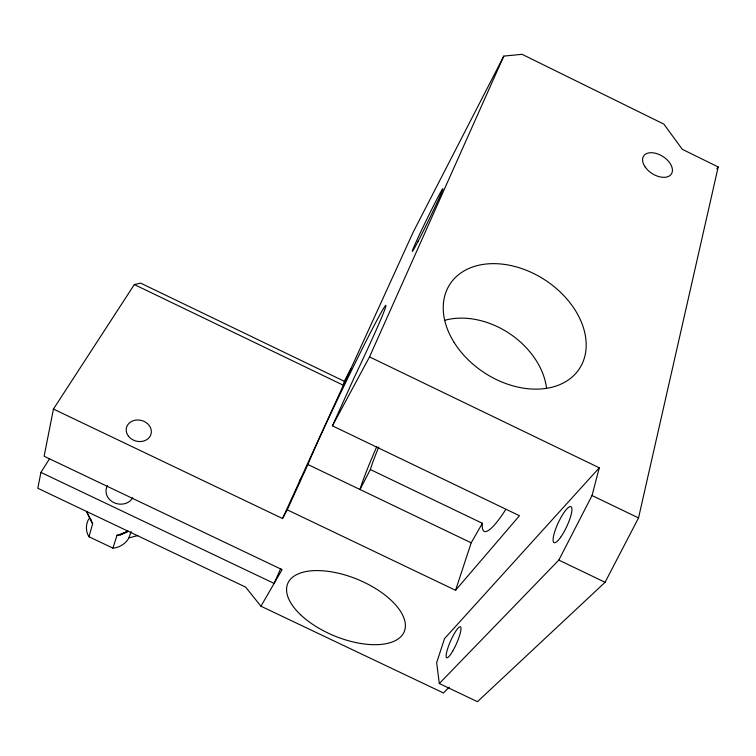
<?xml version="1.0" encoding="UTF-8"?>
<svg xmlns="http://www.w3.org/2000/svg" width="756" height="756" viewBox="0 0 756 756"><rect width="100%" height="100%" fill="white"/><g stroke="black" fill="none" stroke-linecap="round" stroke-linejoin="round"><path stroke-width="1.13" d="M49.461 458.883L40.928 472.405L37.8 488.263L245.634 587.119L260.952 606.217L443.451 692.978L449.196 687.185M134.322 284.549L343.347 385.258L344.311 381.279L140.635 283.131L134.322 284.549L53.44 409.062L44.122 456.246L282.082 569.637L260.952 606.217M282.546 518.522L287.233 509.818L455.566 590.294L519.448 515.724L332.432 425.836L369.523 356.898L599.272 467.813L444.509 638.631L436.656 662.691L439.312 683.537L477.452 701.681L605.074 582.29L638.527 517.936L718.2 166.963L682.309 149.319L663.844 124.097L522.065 54.319L503.798 56.105L413.211 232.111L282.546 518.522L53.44 409.062M439.312 683.537L558.826 560.092L592.043 495.53L599.272 467.813M137.8 535.579L128.917 537.903A22.415 19.873 9.6 0 1 116.122 547.656L112.918 548.128L88.981 536.76L92.629 523.804L86.486 511.415L92.629 523.804M112.918 548.128L117 535.39L128.123 531.222L120.261 534.927L117 535.39M455.566 590.294L471.205 542.817L482.356 523.294A67.775 12.172 -64.5 0 0 505.802 509.421M128.917 537.903L131.081 531.506M280.741 568.474L274.116 583.424L40.928 472.405M369.523 356.898L503.798 56.105M332.432 425.836L353.855 378.321A93.697 2.807 -64.3 0 0 376.847 320.393A93.697 2.807 -64.3 0 0 307.881 464.515L287.233 509.818M378.794 447.032A67.964 5.283 -64.4 0 0 370.364 469.542L359.988 489.501A93.574 7.276 -64.4 0 1 376.705 446.787M344.311 381.279L350.841 368.834M299.367 481.156L300.954 478.189M716.773 168.834L718.2 166.963M125.581 532.744L127.358 531.402M120.261 534.927L128.123 531.222M307.881 464.515L471.205 542.817M370.364 469.542L482.356 523.294M558.826 560.092L605.074 582.29M592.043 495.53L638.527 517.936M88.981 536.76L87.554 534.086A22.415 19.873 9.6 0 1 88.839 518.852M90.729 518.994L91.174 521.092M444.471 320.364A72.916 54.602 33.6 0 1 546.579 388.386M132.735 497.769A14.118 12.266 11.6 0 1 113.91 502.617A14.118 12.266 11.6 0 1 107.475 485.739M300.529 614.704A63.022 30.523 22.4 0 0 401.871 635.579A63.022 30.523 22.4 0 0 335.579 572.604A63.022 30.523 22.4 0 0 300.529 614.704M454.186 342.544A77.31 55.424 33.1 0 0 577.924 370.818A77.31 55.424 33.1 0 0 512.039 265.8A77.31 55.424 33.1 0 0 454.186 342.544M128.444 436.184A12.691 10.66 14 0 0 150.16 436.146A12.691 10.66 14 0 0 137.705 419.986A12.691 10.66 14 0 0 128.444 436.184M645.227 167.085A16.537 10.083 32.7 0 0 671.026 174.504A16.537 10.083 32.7 0 0 656.265 153.468A16.537 10.083 32.7 0 0 645.227 167.085M418.134 241.221A34.804 1.04 -64 0 0 442.78 189.378A34.804 1.04 -64 0 0 422.131 228.992A34.804 1.04 -64 0 0 418.134 241.221M452.693 651.152A16.897 3.222 -66.2 0 0 460.404 626.8A16.897 3.222 -66.2 0 0 447.618 648.799A16.897 3.222 -66.2 0 0 452.693 651.152M560.659 537.242A19.873 4.649 -64.9 0 0 571.432 507.087A19.873 4.649 -64.9 0 0 555.433 529.597A19.873 4.649 -64.9 0 0 560.659 537.242"/></g></svg>
